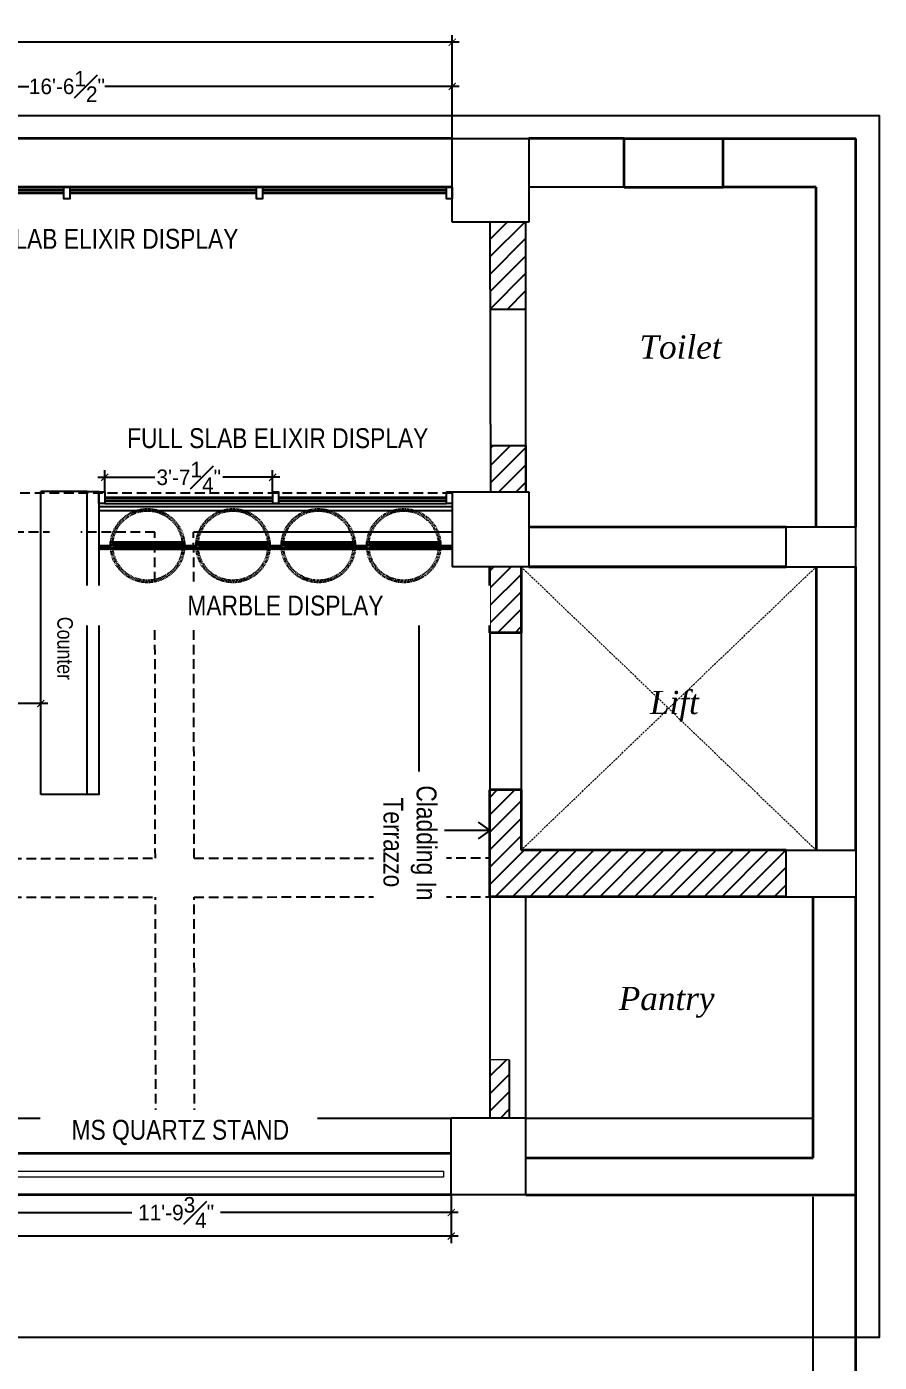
# Model space of a CAD drawing. Header units: inches. Extents: x -137722 to 81594, y -22256 to -1207.
# Drawn here: x -65682.6 to -65463, y -5523.7 to -5179.7 of the extents above; entities that cross this region are included whole.
import ezdxf

# ---------------------------------------------------------------- set-up
doc = ezdxf.new("R2010")
doc.units = ezdxf.units.IN
doc.header["$LTSCALE"] = 0.05
doc.header["$MEASUREMENT"] = 0
doc.header["$PDMODE"] = 3
doc.header["$PDSIZE"] = -4
for name, pattern in [('A2-XREF-115_FURN$0$HIDDEN', [0.375, 0.25, -0.125]), ('DASHED', [0.75, 0.5, -0.25]), ('DASHED2', [0.375, 0.25, -0.125])]:
    doc.linetypes.add(name, pattern=pattern)
doc.layers.get('Defpoints').update_dxf_attribs({"linetype": 'DASHED2'})
for name, color, linetype in [('00 floor', 7, 'Continuous'), ('beam', 7, 'Continuous'), ('Civil Dimension - Text', 7, 'Continuous'), ('HATCH', 251, 'Continuous'), ('text', 176, 'Continuous'), ('Vector Graphics', 7, 'Continuous')]:
    doc.layers.add(name, color=color, linetype=linetype)
for name, color, linetype, lineweight in [('FURNITURE', 36, 'Continuous', 18), ('PCC', 8, 'DASHED', 5), ('WALL', 7, 'Continuous', 35)]:
    doc.layers.add(name, color=color, linetype=linetype, lineweight=lineweight)
doc.styles.add('4MMOF3-8', font='ARIALN.TTF', dxfattribs={"height": 5.12})
doc.styles.add('9-128OF1-4', font='stylu.ttf')
doc.styles.get("Standard").update_dxf_attribs({"font": 'stylu.ttf', "height": 6})
doc.dimstyles.new('DIM 1-4', dxfattribs={"dimtxt": 3.0792, "dimasz": 1.82, "dimexe": 1.82, "dimexo": 0, "dimgap": 0.09, "dimtad": 0, "dimzin": 0, "dimdsep": 46, "dimlunit": 4, "dimtxsty": '9-128OF1-4', "dimblk": 'ARCHTICK', "dimcen": 1.8125, "dimdle": 1.82, "dimclrd": 8, "dimclre": 8, "dimadec": 0, "dimazin": 0, "dimtfac": 1, "dimtofl": 0, "dimtmove": 0, "dimatfit": 3, "dimldrblk": 'OPEN90', "dimfxl": 1, "dimtolj": 1, "dimtzin": 0, "dimlwd": -1, "dimarcsym": 0})
doc.dimstyles.new('rhythm des-01', dxfattribs={"dimtxt": 6, "dimasz": 2, "dimexe": 2, "dimexo": 0, "dimgap": 0.09, "dimtad": 0, "dimdec": 0, "dimzin": 0, "dimdsep": 46, "dimlunit": 4, "dimtxsty": 'Standard', "dimblk": 'ARCHTICK', "dimcen": 0, "dimclrd": 251, "dimclre": 251, "dimclrt": 20, "dimadec": 0, "dimazin": 0, "dimtfac": 1, "dimtdec": 0, "dimtix": 1, "dimtofl": 0, "dimtmove": 1, "dimatfit": 0, "dimldrblk": 'ARCHTICK', "dimfxl": 1, "dimtolj": 1, "dimtzin": 0, "dimarcsym": 0})
pattern_1 = [(45, (-200323.1695, -100997.5803), (-2.24506403, 2.24506403), [])]

# ---------------------------------------------------------------- blocks, each defined once
blk = doc.blocks.new('_ArchTick')
at = {"color": 0, "const_width": 0.15}
blk.add_lwpolyline([(-0.5, -0.5), (0.5, 0.5)], dxfattribs=at)
blk = doc.blocks.new('*D173')
at = {"layer": 'Civil Dimension - Text', "color": 8, "lineweight": -2, "ltscale": 50, "transparency": 16777216}
for p, q in [((-65771.53, -5221.03), (-65771.53, -5193.25)), ((-65573.03, -5221.03), (-65573.03, -5193.25))]:
    blk.add_line(p, q, dxfattribs=at)
at = {"layer": 'Civil Dimension - Text', "color": 8, "ltscale": 50, "transparency": 16777216}
for p, q in [((-65773.35, -5195.07), (-65682.06, -5195.07)), ((-65571.21, -5195.07), (-65662.5, -5195.07))]:
    blk.add_line(p, q, dxfattribs=at)
at = {"layer": 'Defpoints', "color": 0, "ltscale": 50, "transparency": 16777216}
for p in [(-65573.03, -5195.07), (-65771.53, -5221.03), (-65573.03, -5221.03)]:
    blk.add_point(p, dxfattribs=at)
at = {"layer": 'Civil Dimension - Text', "color": 8, "ltscale": 50, "transparency": 16777216, "xscale": 1.82, "yscale": 1.82, "zscale": 1.82, "rotation": 180}
blk.add_blockref('_ArchTick', (-65771.53, -5195.07), dxfattribs=at)
at = {"layer": 'Civil Dimension - Text', "color": 8, "ltscale": 50, "transparency": 16777216, "xscale": 1.82, "yscale": 1.82, "zscale": 1.82}
blk.add_blockref('_ArchTick', (-65573.03, -5195.07), dxfattribs=at)
at = {"layer": 'Civil Dimension - Text', "color": 0, "ltscale": 50, "transparency": 16777216, "insert": (-65672.28, -5195.07), "char_height": 4, "attachment_point": 5, "style": '9-128OF1-4'}
blk.add_mtext('\\A1;16\'-6{\\H1x;\\S1#2;}"', dxfattribs=at)
blk = doc.blocks.new('_Open90')
at = {"color": 0, "linetype": 'ByBlock', "lineweight": -2}
for p, q in [((0, 0), (-1, 0)), ((-0.5, 0.5), (0, 0)), ((0, 0), (-0.5, -0.5))]:
    blk.add_line(p, q, dxfattribs=at)
blk = doc.blocks.new('*D179')
at = {"layer": 'Civil Dimension - Text', "color": 8, "ltscale": 50, "transparency": 16777216}
for p, q in [((-65986.1, -5183.7), (-65789.41, -5183.7)), ((-65571.21, -5183.7), (-65767.91, -5183.7))]:
    blk.add_line(p, q, dxfattribs=at)
at = {"layer": 'Civil Dimension - Text', "color": 8, "lineweight": -2, "ltscale": 50, "transparency": 16777216}
for p, q in [((-65984.28, -5229.53), (-65984.28, -5181.88)), ((-65573.03, -5229.53), (-65573.03, -5181.88))]:
    blk.add_line(p, q, dxfattribs=at)
at = {"layer": 'Defpoints', "color": 0, "ltscale": 50, "transparency": 16777216}
for p in [(-65573.03, -5183.7), (-65984.28, -5229.53), (-65573.03, -5229.53)]:
    blk.add_point(p, dxfattribs=at)
at = {"layer": 'Civil Dimension - Text', "color": 8, "ltscale": 50, "transparency": 16777216, "xscale": 1.82, "yscale": 1.82, "zscale": 1.82, "rotation": 180}
blk.add_blockref('_ArchTick', (-65984.28, -5183.7), dxfattribs=at)
at = {"layer": 'Civil Dimension - Text', "color": 8, "ltscale": 50, "transparency": 16777216, "xscale": 1.82, "yscale": 1.82, "zscale": 1.82}
blk.add_blockref('_ArchTick', (-65573.03, -5183.7), dxfattribs=at)
at = {"layer": 'Civil Dimension - Text', "color": 0, "ltscale": 50, "transparency": 16777216, "insert": (-65778.66, -5183.7), "char_height": 4, "attachment_point": 5, "style": '9-128OF1-4'}
blk.add_mtext('\\A1;34\'-3{\\H1x;\\S1#4;}"', dxfattribs=at)
blk = doc.blocks.new('*D181')
at = {"layer": 'Civil Dimension - Text', "color": 8, "lineweight": -2, "ltscale": 50, "transparency": 16777216}
for p, q in [((-65715.01, -5480.53), (-65715.01, -5486.94)), ((-65573.28, -5480.53), (-65573.28, -5486.94))]:
    blk.add_line(p, q, dxfattribs=at)
at = {"layer": 'Civil Dimension - Text', "color": 8, "ltscale": 50, "transparency": 16777216}
for p, q in [((-65716.83, -5485.12), (-65655.55, -5485.12)), ((-65571.46, -5485.12), (-65632.74, -5485.12))]:
    blk.add_line(p, q, dxfattribs=at)
at = {"layer": 'Defpoints', "color": 0, "ltscale": 50, "transparency": 16777216}
for p in [(-65715.01, -5480.53), (-65573.28, -5480.53), (-65573.28, -5485.12)]:
    blk.add_point(p, dxfattribs=at)
at = {"layer": 'Civil Dimension - Text', "color": 8, "ltscale": 50, "transparency": 16777216, "xscale": 1.82, "yscale": 1.82, "zscale": 1.82, "rotation": 180}
blk.add_blockref('_ArchTick', (-65715.01, -5485.12), dxfattribs=at)
at = {"layer": 'Civil Dimension - Text', "color": 8, "ltscale": 50, "transparency": 16777216, "xscale": 1.82, "yscale": 1.82, "zscale": 1.82}
blk.add_blockref('_ArchTick', (-65573.28, -5485.12), dxfattribs=at)
at = {"layer": 'Civil Dimension - Text', "color": 0, "ltscale": 50, "transparency": 16777216, "insert": (-65644.14, -5485.12), "char_height": 4, "attachment_point": 5, "style": '9-128OF1-4'}
blk.add_mtext('\\A1;11\'-9{\\H1x;\\S3#4;}"', dxfattribs=at)
blk = doc.blocks.new('*D175')
at = {"layer": 'Civil Dimension - Text', "color": 8, "lineweight": -2, "ltscale": 50, "transparency": 16777216}
for p, q in [((-65969.28, -5480.53), (-65969.28, -5493)), ((-65573.28, -5482.39), (-65573.28, -5493))]:
    blk.add_line(p, q, dxfattribs=at)
at = {"layer": 'Civil Dimension - Text', "color": 8, "ltscale": 50, "transparency": 16777216}
for p, q in [((-65971.1, -5491.18), (-65807.77, -5491.18)), ((-65571.46, -5491.18), (-65801.47, -5491.18))]:
    blk.add_line(p, q, dxfattribs=at)
at = {"layer": 'Defpoints', "color": 0, "ltscale": 50, "transparency": 16777216}
for p in [(-65969.28, -5480.53), (-65573.28, -5482.39), (-65573.28, -5491.18)]:
    blk.add_point(p, dxfattribs=at)
at = {"layer": 'Civil Dimension - Text', "color": 8, "ltscale": 50, "transparency": 16777216, "xscale": 1.82, "yscale": 1.82, "zscale": 1.82, "rotation": 180}
blk.add_blockref('_ArchTick', (-65969.28, -5491.18), dxfattribs=at)
at = {"layer": 'Civil Dimension - Text', "color": 8, "ltscale": 50, "transparency": 16777216, "xscale": 1.82, "yscale": 1.82, "zscale": 1.82}
blk.add_blockref('_ArchTick', (-65573.28, -5491.18), dxfattribs=at)
at = {"layer": 'Civil Dimension - Text', "color": 0, "ltscale": 50, "transparency": 16777216, "insert": (-65804.62, -5491.18), "char_height": 3, "attachment_point": 5, "style": '9-128OF1-4'}
blk.add_mtext("\\A1;33'", dxfattribs=at)
blk = doc.blocks.new('*D186')
at = {"layer": 'Civil Dimension - Text', "color": 8, "ltscale": 50, "transparency": 16777216}
for p, q in [((-65664.34, -5295.75), (-65649.66, -5295.75)), ((-65617.46, -5295.75), (-65632.13, -5295.75))]:
    blk.add_line(p, q, dxfattribs=at)
at = {"layer": 'Civil Dimension - Text', "color": 8, "lineweight": -2, "ltscale": 50, "transparency": 16777216}
for p, q in [((-65662.52, -5299.86), (-65662.52, -5293.93)), ((-65619.28, -5299.86), (-65619.28, -5293.93))]:
    blk.add_line(p, q, dxfattribs=at)
at = {"layer": 'Defpoints', "color": 0, "ltscale": 50, "transparency": 16777216}
for p in [(-65662.52, -5295.75), (-65662.52, -5299.86), (-65619.28, -5299.86)]:
    blk.add_point(p, dxfattribs=at)
at = {"layer": 'Civil Dimension - Text', "color": 8, "ltscale": 50, "transparency": 16777216, "xscale": 1.82, "yscale": 1.82, "zscale": 1.82, "rotation": 180}
blk.add_blockref('_ArchTick', (-65662.52, -5295.75), dxfattribs=at)
at = {"layer": 'Civil Dimension - Text', "color": 8, "ltscale": 50, "transparency": 16777216, "xscale": 1.82, "yscale": 1.82, "zscale": 1.82}
blk.add_blockref('_ArchTick', (-65619.28, -5295.75), dxfattribs=at)
at = {"layer": 'Civil Dimension - Text', "color": 0, "ltscale": 50, "transparency": 16777216, "insert": (-65640.9, -5295.75), "char_height": 4, "attachment_point": 5, "style": '9-128OF1-4'}
blk.add_mtext('\\A1;3\'-7{\\H1x;\\S1#4;}"', dxfattribs=at)
blk = doc.blocks.new('*D201')
at = {"layer": 'Civil Dimension - Text', "color": 8, "lineweight": -2, "ltscale": 50, "transparency": 16777216}
for p, q in [((-65708.16, -5347.43), (-65708.16, -5355.85)), ((-65679.02, -5354.03), (-65679.02, -5352.21))]:
    blk.add_line(p, q, dxfattribs=at)
at = {"layer": 'Civil Dimension - Text', "color": 8, "ltscale": 50, "transparency": 16777216}
for p, q in [((-65709.98, -5354.03), (-65702.26, -5354.03)), ((-65677.2, -5354.03), (-65684.92, -5354.03))]:
    blk.add_line(p, q, dxfattribs=at)
at = {"layer": 'Defpoints', "color": 0, "ltscale": 50, "transparency": 16777216}
for p in [(-65708.16, -5347.43), (-65679.02, -5354.03), (-65679.02, -5354.03)]:
    blk.add_point(p, dxfattribs=at)
at = {"layer": 'Civil Dimension - Text', "color": 8, "ltscale": 50, "transparency": 16777216, "xscale": 1.82, "yscale": 1.82, "zscale": 1.82, "rotation": 180}
blk.add_blockref('_ArchTick', (-65708.16, -5354.03), dxfattribs=at)
at = {"layer": 'Civil Dimension - Text', "color": 8, "ltscale": 50, "transparency": 16777216, "xscale": 1.82, "yscale": 1.82, "zscale": 1.82}
blk.add_blockref('_ArchTick', (-65679.02, -5354.03), dxfattribs=at)
at = {"layer": 'Civil Dimension - Text', "color": 0, "ltscale": 50, "transparency": 16777216, "insert": (-65693.59, -5354.03), "char_height": 4, "attachment_point": 5, "style": '9-128OF1-4'}
blk.add_mtext('\\A1;2\'-5{\\H1x;\\S1#8;}"', dxfattribs=at)

msp = doc.modelspace()

# ---------------------------------------------------------------- hatches: boundary and pattern name
at = {"layer": '00 floor'}
h = msp.add_hatch(dxfattribs=at)
h.set_pattern_fill('ANSI31', color=256)
h.set_pattern_definition(pattern_1)
h.paths.add_polyline_path([(-65554.0331, -5230.0343), (-65563.3332, -5230.0343), (-65563.2765, -5252.5343), (-65554.0331, -5252.5343)])
h = msp.add_hatch(dxfattribs=at)
h.set_pattern_fill('ANSI31', color=256)
h.set_pattern_definition(pattern_1)
h.paths.add_polyline_path([(-65554.0331, -5287.5343), (-65563.1884, -5287.5343), (-65563.1581, -5299.5343), (-65554.0331, -5299.5343)])
h = msp.add_hatch(dxfattribs=at)
h.set_pattern_fill('ANSI31', color=256)
h.set_pattern_definition(pattern_1)
h.paths.add_polyline_path([(-65555.2831, -5318.7843), (-65563.3332, -5318.7843), (-65563.3332, -5335.7843), (-65555.2831, -5335.7843)])
h = msp.add_hatch(dxfattribs=at)
h.set_pattern_fill('ANSI31', color=256)
h.set_pattern_definition(pattern_1)
h.paths.add_polyline_path([(-65487.0331, -5391.7843), (-65555.2831, -5391.7843), (-65555.2831, -5376.2843), (-65563.3332, -5376.2843), (-65563.3332, -5403.7843), (-65487.0331, -5403.7843)])
h = msp.add_hatch(dxfattribs=at)
h.set_pattern_fill('ANSI31', color=256)
h.set_pattern_definition(pattern_1)
h.paths.add_polyline_path([(-65558.3332, -5445.7843), (-65563.3332, -5445.7843), (-65563.3332, -5460.7843), (-65558.3332, -5460.7843)])
at = {"layer": 'Civil Dimension - Text', "ltscale": 50, "true_color": 0xcd2027}
h = msp.add_hatch(dxfattribs=at)
h.set_pattern_fill('ANSI31', color=242)
h.set_pattern_definition([(45, (2758.00197, 2243.07695), (-0.08838834765, 0.08838834765), [])])
h.paths.add_polyline_path([(-65661.0133, -5313.3501), (-65664.0272, -5313.3501), (-65664.0183, -5314.3501), (-65661.0133, -5314.3501)])
h = msp.add_hatch(dxfattribs=at)
h.set_pattern_fill('ANSI31', color=242)
h.set_pattern_definition([(45, (2779.99701, 2243.07695), (-0.08838834765, 0.08838834765), [])])
h.paths.add_polyline_path([(-65639.0183, -5313.3501), (-65642.0322, -5313.3501), (-65642.0232, -5314.3501), (-65639.0183, -5314.3501)])
h = msp.add_hatch(dxfattribs=at)
h.set_pattern_fill('ANSI31', color=242)
h.set_pattern_definition([(45, (2801.99205, 2243.07695), (-0.08838834765, 0.08838834765), [])])
h.paths.add_polyline_path([(-65617.0232, -5313.3501), (-65620.0372, -5313.3501), (-65620.0282, -5314.3501), (-65617.0232, -5314.3501)])
h = msp.add_hatch(dxfattribs=at)
h.set_pattern_fill('ANSI31', color=242)
h.set_pattern_definition([(45, (2823.9871, 2243.07695), (-0.08838834765, 0.08838834765), [])])
h.paths.add_polyline_path([(-65595.0282, -5313.3501), (-65598.0421, -5313.3501), (-65598.0331, -5314.3501), (-65595.0282, -5314.3501)])
h = msp.add_hatch(dxfattribs=at)
h.set_pattern_fill('ANSI31', color=242)
h.set_pattern_definition([(45, (2845.98214, 2243.07695), (-0.08838834765, 0.08838834765), [])])
h.paths.add_polyline_path([(-65573.0331, -5313.3501), (-65576.0471, -5313.3501), (-65576.0381, -5314.3501), (-65573.0331, -5314.3501)])
at = {"layer": 'HATCH', "ltscale": 50}
h = msp.add_hatch(dxfattribs=at)
h.set_pattern_fill('ANSI31', color=256)
h.set_pattern_definition([(45, (4935.13154, 2280.257), (-0.08838834765, 0.08838834765), [])])
h.paths.add_polyline_path([(-65643.0026, -5312.5701), (-65660.0026, -5312.5701), (-65660.0026, -5313.3501), (-65643.0026, -5313.3501)])
h = msp.add_hatch(dxfattribs=at)
h.set_pattern_fill('ANSI31', color=256)
h.set_pattern_definition([(45, (4935.13154, 2279.477), (-0.08838834765, 0.08838834765), [])])
h.paths.add_polyline_path([(-65643.0026, -5313.3501), (-65660.0026, -5313.3501), (-65660.0026, -5314.1301), (-65643.0026, -5314.1301)])
h = msp.add_hatch(dxfattribs=at)
h.set_pattern_fill('ANSI31', color=256)
h.set_pattern_definition([(45, (4957.12658, 2280.257), (-0.08838834765, 0.08838834765), [])])
h.paths.add_polyline_path([(-65621.0075, -5312.5701), (-65638.0075, -5312.5701), (-65638.0075, -5313.3501), (-65621.0075, -5313.3501)])
h = msp.add_hatch(dxfattribs=at)
h.set_pattern_fill('ANSI31', color=256)
h.set_pattern_definition([(45, (4957.12658, 2279.477), (-0.08838834765, 0.08838834765), [])])
h.paths.add_polyline_path([(-65621.0075, -5313.3501), (-65638.0075, -5313.3501), (-65638.0075, -5314.1301), (-65621.0075, -5314.1301)])
h = msp.add_hatch(dxfattribs=at)
h.set_pattern_fill('ANSI31', color=256)
h.set_pattern_definition([(45, (4979.12162, 2280.257), (-0.08838834765, 0.08838834765), [])])
h.paths.add_polyline_path([(-65599.0125, -5312.5701), (-65616.0125, -5312.5701), (-65616.0125, -5313.3501), (-65599.0125, -5313.3501)])
h = msp.add_hatch(dxfattribs=at)
h.set_pattern_fill('ANSI31', color=256)
h.set_pattern_definition([(45, (4979.12162, 2279.477), (-0.08838834765, 0.08838834765), [])])
h.paths.add_polyline_path([(-65599.0125, -5313.3501), (-65616.0125, -5313.3501), (-65616.0125, -5314.1301), (-65599.0125, -5314.1301)])
h = msp.add_hatch(dxfattribs=at)
h.set_pattern_fill('ANSI31', color=256)
h.set_pattern_definition([(45, (5001.11666, 2280.257), (-0.08838834765, 0.08838834765), [])])
h.paths.add_polyline_path([(-65577.0174, -5312.5701), (-65594.0174, -5312.5701), (-65594.0174, -5313.3501), (-65577.0174, -5313.3501)])
h = msp.add_hatch(dxfattribs=at)
h.set_pattern_fill('ANSI31', color=256)
h.set_pattern_definition([(45, (5001.11666, 2279.477), (-0.08838834765, 0.08838834765), [])])
h.paths.add_polyline_path([(-65577.0174, -5313.3501), (-65594.0174, -5313.3501), (-65594.0174, -5314.1301), (-65577.0174, -5314.1301)])

# ---------------------------------------------------------------- linework, layer by layer
at = {"color": 252, "lineweight": 13}
msp.add_line((-65558.3332, -5445.7843), (-65563.3332, -5445.7843), dxfattribs=at)
at = {"color": 5, "lineweight": 13}
msp.add_lwpolyline([(-65969.2831, -5474.4766), (-65575.2748, -5474.4766), (-65575.2748, -5476.0384), (-65969.2831, -5476.0384)], close=True, dxfattribs=at)
at = {"layer": '00 floor', "color": 252}
for p, q in [((-65554.0331, -5252.5343), (-65554.0331, -5230.0343)), ((-65554.0331, -5252.5343), (-65563.2765, -5252.5343)), ((-65563.1884, -5287.5343), (-65554.0331, -5287.5343)), ((-65563.1884, -5287.5343), (-65563.1884, -5299.5343)), ((-65554.0331, -5287.5343), (-65554.0331, -5299.5343)), ((-65555.2831, -5335.7843), (-65555.2831, -5376.2843)), ((-65563.3332, -5445.7843), (-65563.3332, -5460.7843)), ((-65558.3332, -5445.7843), (-65558.3332, -5460.7843))]:
    msp.add_line(p, q, dxfattribs=at)
at = {"layer": '00 floor'}
for p, q in [((-65664.0183, -5302.5343), (-65664.0183, -5303.2843)), ((-65664.0183, -5303.2843), (-65573.0331, -5303.2843)), ((-65664.0183, -5303.2843), (-65664.0183, -5304.2843)), ((-65662.5183, -5302.5343), (-65574.5331, -5302.5343)), ((-65664.0183, -5304.2843), (-65573.0331, -5304.2843))]:
    msp.add_line(p, q, dxfattribs=at)
for points in [[(-65673.0331, -5221.0343), (-65671.5331, -5221.0343), (-65671.5331, -5224.0343), (-65673.0331, -5224.0343)], [(-65623.4081, -5221.0343), (-65621.9081, -5221.0343), (-65621.9081, -5224.0343), (-65623.4081, -5224.0343)], [(-65574.5331, -5221.0343), (-65573.0331, -5221.0343), (-65573.0331, -5224.0343), (-65574.5331, -5224.0343)], [(-65664.0183, -5299.5343), (-65662.5183, -5299.5343), (-65662.5183, -5302.5343), (-65664.0183, -5302.5343)], [(-65619.2757, -5299.5343), (-65617.7757, -5299.5343), (-65617.7757, -5302.5343), (-65619.2757, -5302.5343)], [(-65574.5331, -5299.5343), (-65573.0331, -5299.5343), (-65573.0331, -5302.5343), (-65574.5331, -5302.5343)]]:
    msp.add_lwpolyline(points, close=True, dxfattribs=at)
at = {"layer": 'beam', "color": 253, "ltscale": 15}
for p, q in [((-65563.3332, -5230.0343), (-65563.1581, -5299.5343)), ((-65554.0331, -5299.5343), (-65554.0331, -5230.0343))]:
    msp.add_line(p, q, dxfattribs=at)
at = {"layer": 'beam', "color": 9, "linetype": 'A2-XREF-115_FURN$0$HIDDEN', "ltscale": 200, "true_color": 0xc7c8ca}
for p, q in [((-65573.0331, -5299.8614), (-65776.2831, -5299.8614)), ((-65649.6339, -5309.9134), (-65724.1075, -5309.9134)), ((-65649.4983, -5393.8776), (-65649.6339, -5309.9134)), ((-65639.4983, -5393.8666), (-65639.6334, -5309.9134)), ((-65723.972, -5393.9599), (-65649.4983, -5393.8776)), ((-65639.4983, -5393.8666), (-65563.3332, -5393.7843)), ((-65723.9559, -5403.9599), (-65649.4822, -5403.8776)), ((-65649.3906, -5460.7843), (-65649.4822, -5403.8776)), ((-65639.4822, -5403.8665), (-65563.3332, -5403.7843)), ((-65639.3906, -5460.7843), (-65639.4822, -5403.8665))]:
    msp.add_line(p, q, dxfattribs=at)
at = {"layer": 'beam', "color": 9, "ltscale": 15, "true_color": 0xc7c8ca}
msp.add_line((-65573.0331, -5309.9134), (-65639.6334, -5309.9134), dxfattribs=at)
at = {"layer": 'beam', "color": 253, "ltscale": 5}
msp.add_line((-65563.3332, -5335.7843), (-65563.3332, -5376.2843), dxfattribs=at)
at = {"layer": 'beam', "color": 251, "ltscale": 15, "true_color": 0x636466}
for p, q in [((-65563.3332, -5403.7843), (-65563.3332, -5460.7843)), ((-65554.0331, -5460.7843), (-65554.0331, -5403.7843)), ((-65723.8645, -5460.7843), (-65649.3906, -5460.7843)), ((-65639.3906, -5460.7843), (-65573.2305, -5460.7843)), ((-65554.0331, -5460.7843), (-65480.0331, -5460.7843))]:
    msp.add_line(p, q, dxfattribs=at)
at = {"layer": 'beam', "color": 253, "ltscale": 15}
msp.add_lwpolyline([(-65967.5331, -5202.5343), (-65463.0331, -5202.5343), (-65463.0331, -5517.2843), (-66459.7831, -5517.2843), (-66459.7831, -5202.5343), (-66198.2831, -5202.5343)], dxfattribs=at)
at = {"layer": 'Civil Dimension - Text', "ltscale": 50}
for p, q in [((-65679.0183, -5377.4257), (-65679.0183, -5299.4257)), ((-65667.0183, -5299.4257), (-65679.0183, -5299.4257)), ((-65664.0183, -5313.3501), (-65661.0133, -5313.3501)), ((-65664.0183, -5313.3501), (-65664.0183, -5314.3501)), ((-65642.0341, -5313.3501), (-65639.0183, -5313.3501)), ((-65642.0341, -5313.3501), (-65642.0341, -5314.3501)), ((-65620.039, -5313.3501), (-65617.0232, -5313.3501)), ((-65620.039, -5313.3501), (-65620.039, -5314.3501)), ((-65598.044, -5313.3501), (-65595.0282, -5313.3501)), ((-65598.044, -5313.3501), (-65598.044, -5314.3501)), ((-65576.0381, -5313.3501), (-65573.0331, -5313.3501)), ((-65667.0183, -5377.4257), (-65679.0183, -5377.4257))]:
    msp.add_line(p, q, dxfattribs=at)
at = {"layer": 'Civil Dimension - Text', "color": 244, "ltscale": 50, "true_color": 0x991b1e}
for p, q in [((-65642.5046, -5314.3501), (-65642.5046, -5312.3501)), ((-65620.5095, -5314.3501), (-65620.5095, -5312.3501)), ((-65598.5145, -5314.3501), (-65598.5145, -5312.3501)), ((-65576.5194, -5314.3501), (-65576.5194, -5312.3501))]:
    msp.add_line(p, q, dxfattribs=at)
at = {"layer": 'Civil Dimension - Text', "ltscale": 50}
msp.add_lwpolyline([(-65667.0183, -5377.4257), (-65667.0183, -5299.4257), (-65664.0183, -5299.4257), (-65664.0183, -5377.4257)], close=True, dxfattribs=at)
at = {"layer": 'Civil Dimension - Text', "color": 244, "ltscale": 50, "true_color": 0x991b1e}
for points in [[(-65661.0133, -5312.3501), (-65642.0232, -5312.3501), (-65642.0232, -5314.3501), (-65661.0133, -5314.3501)], [(-65643.0026, -5312.5701), (-65643.0026, -5313.3501), (-65660.0026, -5313.3501), (-65660.0026, -5312.5701)], [(-65643.0026, -5313.3501), (-65643.0026, -5314.1301), (-65660.0026, -5314.1301), (-65660.0026, -5313.3501)], [(-65639.0183, -5312.3501), (-65620.0282, -5312.3501), (-65620.0282, -5314.3501), (-65639.0183, -5314.3501)], [(-65621.0075, -5312.5701), (-65621.0075, -5313.3501), (-65638.0075, -5313.3501), (-65638.0075, -5312.5701)], [(-65621.0075, -5313.3501), (-65621.0075, -5314.1301), (-65638.0075, -5314.1301), (-65638.0075, -5313.3501)], [(-65617.0232, -5312.3501), (-65598.0331, -5312.3501), (-65598.0331, -5314.3501), (-65617.0232, -5314.3501)], [(-65599.0125, -5312.5701), (-65599.0125, -5313.3501), (-65616.0125, -5313.3501), (-65616.0125, -5312.5701)], [(-65599.0125, -5313.3501), (-65599.0125, -5314.1301), (-65616.0125, -5314.1301), (-65616.0125, -5313.3501)], [(-65595.0282, -5312.3501), (-65576.0381, -5312.3501), (-65576.0381, -5314.3501), (-65595.0282, -5314.3501)], [(-65577.0174, -5312.5701), (-65577.0174, -5313.3501), (-65594.0174, -5313.3501), (-65594.0174, -5312.5701)], [(-65577.0174, -5313.3501), (-65577.0174, -5314.1301), (-65594.0174, -5314.1301), (-65594.0174, -5313.3501)]]:
    msp.add_lwpolyline(points, close=True, dxfattribs=at)
at = {"layer": 'Civil Dimension - Text', "linetype": 'A2-XREF-115_FURN$0$HIDDEN', "ltscale": 20}
for centre, radius in [((-65651.5026, -5313.3501), 9.4793), ((-65629.5075, -5313.3501), 9.4793), ((-65607.5125, -5313.3501), 9.4793), ((-65585.5174, -5313.3501), 9.4793), ((-65651.5026, -5313.3501), 8.9793), ((-65629.5075, -5313.3501), 8.9793), ((-65607.5125, -5313.3501), 8.9793), ((-65585.5174, -5313.3501), 8.9793)]:
    msp.add_circle(centre, radius, dxfattribs=at)
at = {"layer": 'FURNITURE', "ltscale": 50}
msp.add_line((-65573.0331, -5314.3501), (-65624.4838, -5314.3501), dxfattribs=at)
at = {"layer": 'PCC', "lineweight": 13, "ltscale": 20}
for p, q in [((-65555.2831, -5318.7843), (-65479.2831, -5391.7843)), ((-65555.2831, -5391.7843), (-65479.2831, -5318.7843))]:
    msp.add_line(p, q, dxfattribs=at)
at = {"layer": 'Vector Graphics', "color": 1, "linetype": 'Continuous', "ltscale": 3}
for p, q in [((-65573.0331, -5230.0343), (-65573.0331, -5208.5343)), ((-65573.0331, -5208.5343), (-65553.2831, -5208.5343)), ((-65553.2831, -5208.5343), (-65553.2831, -5230.0343)), ((-65553.2831, -5230.0343), (-65573.0331, -5230.0343)), ((-65573.0331, -5299.5343), (-65553.2831, -5299.5343)), ((-65573.0331, -5299.5343), (-65573.0331, -5318.7843)), ((-65553.2831, -5299.5343), (-65553.2831, -5318.7843)), ((-65487.0331, -5318.7843), (-65487.0331, -5308.5343)), ((-65487.0331, -5308.5343), (-65469.0331, -5308.5343)), ((-65469.0331, -5318.7843), (-65469.0331, -5308.5343)), ((-65553.2831, -5318.7843), (-65573.0331, -5318.7843)), ((-65487.0331, -5318.7843), (-65469.0331, -5318.7843)), ((-65487.0331, -5403.7843), (-65487.0331, -5391.7843)), ((-65487.0331, -5391.7843), (-65469.0331, -5391.7843)), ((-65469.0331, -5391.7843), (-65469.0331, -5403.7843)), ((-65487.0331, -5403.7843), (-65469.0331, -5403.7843)), ((-65573.2831, -5480.5343), (-65573.2831, -5460.7843)), ((-65554.0331, -5460.7843), (-65573.2831, -5460.7843)), ((-65554.0331, -5480.5343), (-65554.0331, -5460.7843)), ((-65554.0331, -5480.5343), (-65573.2831, -5480.5343))]:
    msp.add_line(p, q, dxfattribs=at)
at = {"layer": 'Vector Graphics', "linetype": 'Continuous', "ltscale": 3}
for p, q in [((-65528.7831, -5221.0343), (-65553.2831, -5221.0343)), ((-65480.0331, -5768.7843), (-65480.0331, -5481.0343))]:
    msp.add_line(p, q, dxfattribs=at)
at = {"layer": 'WALL'}
for p, q in [((-65573.0331, -5208.5343), (-65771.5331, -5208.5343)), ((-65528.7831, -5208.5343), (-65553.2831, -5208.5343)), ((-65528.7831, -5221.0343), (-65528.7831, -5208.5343)), ((-65528.7831, -5208.5343), (-65503.2831, -5208.5343)), ((-65503.2831, -5221.0343), (-65503.2831, -5208.5343)), ((-65503.2831, -5208.5343), (-65469.0331, -5208.5343)), ((-65469.0331, -5308.5343), (-65469.0331, -5208.5343)), ((-65573.0331, -5221.0343), (-65771.5331, -5221.0343)), ((-65528.7831, -5221.0343), (-65503.2831, -5221.0343)), ((-65479.2831, -5221.0343), (-65503.2831, -5221.0343)), ((-65479.2831, -5308.5343), (-65479.2831, -5221.0343)), ((-65673.0331, -5221.7843), (-65721.1581, -5221.7843)), ((-65673.0331, -5222.5343), (-65721.1581, -5222.5343)), ((-65623.4081, -5221.7843), (-65671.5331, -5221.7843)), ((-65623.4081, -5222.5343), (-65671.5331, -5222.5343)), ((-65574.5331, -5221.7843), (-65621.9081, -5221.7843)), ((-65574.5331, -5222.5343), (-65621.9081, -5222.5343)), ((-65619.2757, -5301.0343), (-65662.5183, -5301.0343)), ((-65619.2757, -5301.7843), (-65662.5183, -5301.7843)), ((-65574.5331, -5301.0343), (-65617.7757, -5301.0343)), ((-65574.5331, -5301.7843), (-65617.7757, -5301.7843)), ((-65553.2831, -5308.5343), (-65487.0331, -5308.5343)), ((-65563.3332, -5335.7843), (-65563.3332, -5318.7843)), ((-65555.2831, -5318.7843), (-65555.2831, -5335.7843)), ((-65553.2831, -5318.7843), (-65487.0331, -5318.7843)), ((-65487.0331, -5318.7843), (-65553.2831, -5318.7843)), ((-65479.2831, -5318.7843), (-65479.2831, -5391.7843)), ((-65469.0331, -5391.7843), (-65469.0331, -5318.7843)), ((-65555.2831, -5335.7843), (-65563.3332, -5335.7843)), ((-65563.3332, -5403.7843), (-65563.3332, -5376.2843)), ((-65555.2831, -5376.2843), (-65563.3332, -5376.2843)), ((-65555.2831, -5376.2843), (-65555.2831, -5391.7843)), ((-65487.0331, -5391.7843), (-65555.2831, -5391.7843)), ((-65487.0331, -5403.7843), (-65563.3332, -5403.7843)), ((-65480.0331, -5471.0343), (-65480.0331, -5403.7843)), ((-65469.0331, -5779.2843), (-65469.0331, -5403.7843)), ((-65969.2831, -5469.7843), (-65573.2831, -5469.7843)), ((-65554.0331, -5471.0343), (-65480.0331, -5471.0343)), ((-65573.2831, -5480.5343), (-65969.2831, -5480.5343)), ((-65554.0331, -5480.5343), (-65469.0331, -5480.5343))]:
    msp.add_line(p, q, dxfattribs=at)

# ---------------------------------------------------------------- texts
at = {"lineweight": 13, "char_height": 6, "attachment_point": 1}
for s, insert in [('{\\fTimes New Roman|b0|i1|c0|p18;\\C3;Toilet}', (-65524.8035, -5259.1979)), ('{\\fTimes New Roman|b0|i1|c0|p18;\\C3;Lift}', (-65522.1126, -5350.75)), ('{\\fTimes New Roman|b0|i1|c0|p18;\\C3;Pantry}', (-65530.1347, -5426.9834))]:
    msp.add_mtext_dynamic_manual_height_columns(s, width=96.620028, gutter_width=12.5, heights=[0], dxfattribs=dict(at, insert=insert))

# ---------------------------------------------------------------- dimensions: what is measured, and where the dimension line sits
at = {"layer": 'Civil Dimension - Text', "ltscale": 50}
for base, p1, p2, picture, middle in [((-65573.0331, -5195.0698), (-65771.5331, -5221.0343), (-65573.0331, -5221.0343), '*D173', (-65672.2831, -5195.0698)), ((-65679.0183, -5354.0348), (-65708.1631, -5347.4257), (-65679.0183, -5354.0348), '*D201', (-65693.5907, -5354.0348)), ((-65573.2831, -5485.1162), (-65715.0052, -5480.5343), (-65573.2831, -5480.5343), '*D181', (-65644.1442, -5485.1162))]:
    dim = msp.add_linear_dim(base=base, p1=p1, p2=p2, dimstyle='DIM 1-4', override={"dimtxt": 4, "dimdec": 3, "dimtdec": 3, "dimtmove": 1, "dimfxl": 0, "dimfrac": 1, "dimarcsym": 1}, dxfattribs=at)
    dim.commit()
    dim.dimension.update_dxf_attribs({"geometry": picture, "text_midpoint": middle})
dim = msp.add_linear_dim(base=(-65573.2831, -5491.1828), p1=(-65969.2831, -5480.5343), p2=(-65573.2831, -5482.3944), dimstyle='DIM 1-4', override={"dimtxt": 3, "dimdec": 3, "dimtdec": 3, "dimtmove": 1, "dimfxl": 0, "dimfrac": 1, "dimarcsym": 1}, dxfattribs=at)
dim.commit()
dim.dimension.update_dxf_attribs({"geometry": '*D175', "text_midpoint": (-65804.6215, -5491.1828), "dimtype": 160})

# ---------------------------------------------------------------- next in the draw order: texts
at = {"layer": 'text', "ltscale": 50, "char_height": 5.12, "attachment_point": 4, "style": '4MMOF3-8', "bg_fill": 2}
for s, insert, width in [('\\pi11.81645;FULL SLAB ELIXIR DISPLAY', (-65717.4929, -5234.3717), 100.677375), ('\\pi11.81645;FULL SLAB ELIXIR DISPLAY', (-65668.5714, -5285.7076), 100.677375), ('\\pi5.49918;MS QUARTZ STAND', (-65676.574, -5464.5055), 66.281096)]:
    msp.add_mtext(s, dxfattribs=dict(at, insert=insert, width=width))
at = {"layer": 'text', "ltscale": 50, "insert": (-65583.948, -5356.4443), "char_height": 5.12, "width": 66.281096, "attachment_point": 4, "rotation": 270, "style": '4MMOF3-8', "bg_fill": 2}
msp.add_mtext('\\pi18.65018;Cladding In \\P\\pi21.75676;Terrazzo', dxfattribs=at)

# ---------------------------------------------------------------- next in the draw order: dimensions: what is measured, and where the dimension line sits
at = {"layer": 'Civil Dimension - Text', "ltscale": 50}
for base, p1, p2, picture, middle in [((-65573.0331, -5183.7031), (-65984.2831, -5229.5343), (-65573.0331, -5229.5343), '*D179', (-65778.6581, -5183.7031)), ((-65662.5183, -5295.7534), (-65619.2757, -5299.8614), (-65662.5183, -5299.8614), '*D186', (-65640.897, -5295.7534))]:
    dim = msp.add_linear_dim(base=base, p1=p1, p2=p2, dimstyle='DIM 1-4', override={"dimtxt": 4, "dimdec": 3, "dimtdec": 3, "dimtmove": 1, "dimfxl": 0, "dimfrac": 1, "dimarcsym": 1}, dxfattribs=at)
    dim.commit()
    dim.dimension.update_dxf_attribs({"geometry": picture, "text_midpoint": middle})

# ---------------------------------------------------------------- next in the draw order: leaders
at = {"layer": '00 floor'}
for points in [[(-65566.2321, -5330.5045), (-65581.6232, -5330.5045), (-65581.6232, -5371.4879)], [(-65563.3332, -5386.7184), (-65575.0119, -5386.7184)]]:
    msp.add_leader(points, dimstyle='rhythm des-01', override={"dimasz": 3, "dimldrblk": 'Open90', "dimfxl": 0.18}, dxfattribs=at)

# ---------------------------------------------------------------- next in the draw order: texts
at = {"layer": 'text', "ltscale": 50, "insert": (-65666.5657, -5328.8212), "char_height": 5.12, "width": 100.677375, "attachment_point": 4, "style": '4MMOF3-8', "bg_fill": 2}
msp.add_mtext('\\pi25.32019;MARBLE DISPLAY', dxfattribs=at)

# ---------------------------------------------------------------- next in the draw order: texts
at = {"layer": 'text', "ltscale": 50, "insert": (-65672.7747, -5306.6151), "char_height": 4, "width": 66.281096, "attachment_point": 4, "rotation": 270, "style": '4MMOF3-8', "bg_fill": 2}
msp.add_mtext('\\pi25.06824;Counter', dxfattribs=at)

doc.saveas('drawing.dxf')
